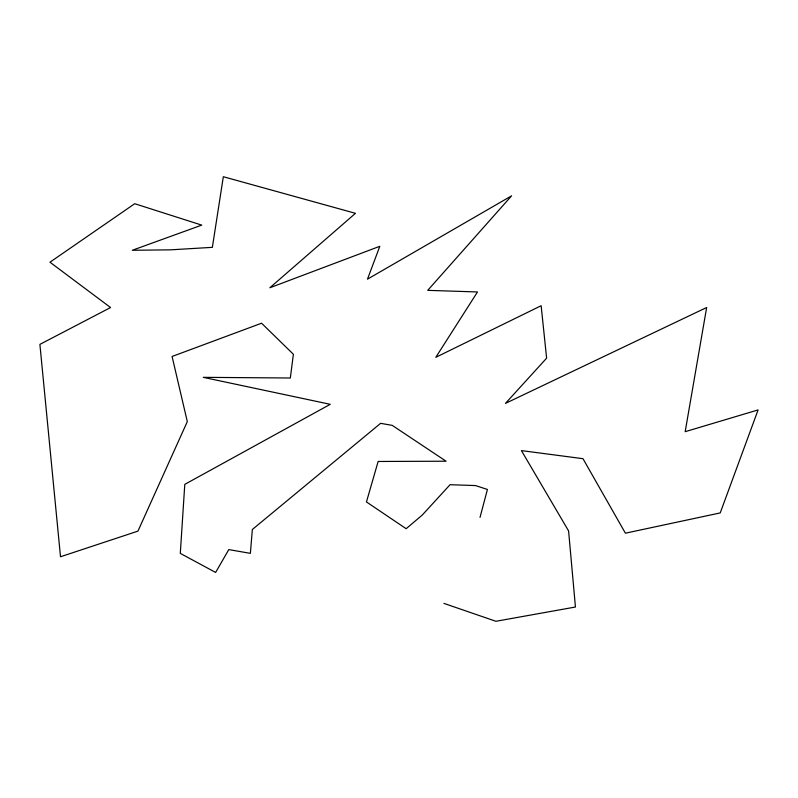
<?xml version="1.0" encoding="UTF-8"?>
<svg xmlns="http://www.w3.org/2000/svg" width="798" height="798" viewBox="0 0 798 798"><rect width="100%" height="100%" fill="white"/><g stroke="black" fill="none" stroke-linecap="round" stroke-linejoin="round"><path stroke-width="1.2" d="M480.027 517.363L487.428 489.463L475.518 485.573L450.072 484.705L422.252 515.069L406.142 528.705L366.452 501.942L378.142 461.473L446.072 461.214L392.237 425.374L380.616 423.329L252.348 529.493L250.373 553.353L228.797 549.593L215.63 572.435L180.298 553.383L184.787 484.366L330.262 404.317L203.261 377.344L290.332 378.003L293.385 354.262L261.574 323.22L172.079 356.477L187.311 421.603L137.944 531.119L60.508 556.755L39.9 344.377L110.563 307.539L49.965 262.203L134.712 203.719L201.754 225.116L132.298 250.273L170.483 249.844L212.368 247.34L223.33 176.717L355.459 213.325L269.864 287.759L379.818 246.293L367.489 279.16L511.588 195.829L427.728 290.352L477.493 291.958L435.808 357.314L541.144 305.724L546.62 358.172L505.463 403.389L706.659 307.499L685.173 431.688L758.1 409.923L720.225 512.915L625.403 533.194L582.979 458.69L521.403 450.591L568.595 530.929L575.438 607.019L495.917 621.283L443.917 603.398"/></g></svg>
